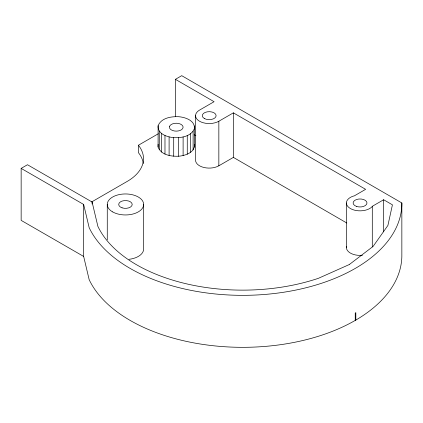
<?xml version="1.0" encoding="UTF-8"?>
<svg xmlns="http://www.w3.org/2000/svg" width="423" height="423" viewBox="0 0 423 423"><rect width="100%" height="100%" fill="white"/><g stroke="black" fill="none" stroke-linecap="round" stroke-linejoin="round"><path stroke-width="0.63" d="M158.123 125.71C157.266 133.858 167.185 137.089 173.705 137.655C181.213 138.004 191.217 136.539 194.384 128.655C195.241 120.513 185.322 117.277 178.802 116.716C171.294 116.367 161.29 117.832 158.123 125.71L158.08 147.035C161.026 154.977 171.029 156.515 178.485 156.24C185.057 155.722 195.014 152.645 194.427 144.465M158.08 147.035L158.123 144.28M349.313 264.539L373.107 246.398L387.912 225.443L392.422 204.827L383.645 199.751L372.293 206.302L371.865 206.905A13.642 7.878 0 0 1 350.403 208.539A13.642 7.878 0 0 1 353.226 196.145L354.252 195.902L365.62 189.335L233.38 112.846L218.844 121.237A13.642 7.878 0 0 1 199.55 121.237A13.642 7.878 0 0 1 199.55 110.096L214.086 101.705L175.402 79.334L181.731 75.675L401.85 202.966L401.85 254.947A159.159 91.891 0 0 1 355.828 320.068L355.235 320.407A159.159 91.891 0 0 1 89.168 279.682L83.654 256.438L83.654 204.457L21.15 168.391L21.15 220.372L83.654 256.438M349.171 264.602L318.456 278.286A150.139 86.683 0 0 1 97.872 226.326L92.114 202.03L27.479 164.737L21.15 168.391M91.701 201.919L127.164 181.441A55.783 32.206 0 0 0 138.421 145.237L158.334 133.742M195.553 115.669L195.553 160.222A13.642 7.878 0 0 0 203.976 167.497A13.642 7.878 0 0 0 218.844 165.795L233.38 157.398L233.38 112.846M233.38 157.398L346.812 223.011M194.173 134.747L195.881 135.735M83.654 204.457L89.174 227.701A159.159 91.891 0 0 0 355.235 268.425L355.828 268.087A159.159 91.891 0 0 0 401.85 202.966M383.645 199.751L383.645 231.857M372.293 206.302L372.293 246.932M355.828 320.068L355.828 312.639L355.235 312.983L355.235 320.407M346.405 202.966L346.405 247.524M218.844 121.237L218.844 165.795M194.427 125.901L194.384 147.22M193.105 131.315L193.105 149.879M190.678 133.694L190.678 152.259M187.267 135.63L187.267 154.194M183.111 136.989L183.111 155.553M178.485 137.676L178.485 156.24M175.402 79.334L175.402 116.679M173.705 137.655L173.705 156.219M169.1 136.915L169.1 155.479M164.981 135.513L164.981 154.078M161.628 133.546L161.628 152.111M159.275 131.146L159.275 149.71M143.646 204.457L143.646 249.015A18.189 10.501 0 0 1 129.01 259.31M138.421 145.237L138.421 152.666A55.783 32.206 0 0 1 143.323 163.521M107.268 204.457L107.268 239.841M92.114 202.03L92.114 203.997M362.421 255.281A13.642 7.878 0 0 1 346.522 246.493M169.486 126.636L169.47 127.667A6.831 3.944 0 0 0 176.195 131.13A6.831 3.944 0 0 0 183.022 127.735L183.037 126.704A6.831 3.944 0 0 0 176.312 123.241A6.831 3.944 0 0 0 169.486 126.636M204.309 118.488A6.911 3.992 0 0 0 215.873 116.7A6.911 3.992 0 0 0 207.407 111.809A6.911 3.992 0 0 0 204.309 118.488M356.578 206.44A6.942 4.008 0 0 0 366.99 202.966A6.942 4.008 0 0 0 356.578 199.497A6.942 4.008 0 0 0 356.578 206.44M112.597 211.881A18.189 10.501 0 0 0 143.027 207.175A18.189 10.501 0 0 0 120.751 194.31A18.189 10.501 0 0 0 112.597 211.881M122.083 207.83A6.742 3.892 0 0 0 132.203 204.457A6.742 3.892 0 0 0 122.083 201.084A6.742 3.892 0 0 0 122.083 207.83"/></g></svg>
